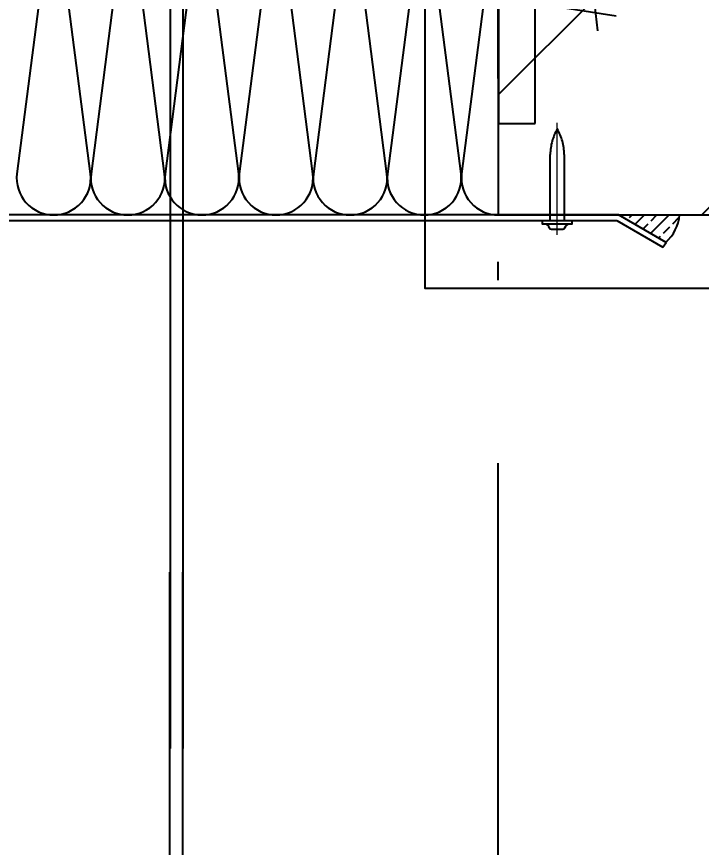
# Model space of a CAD drawing. Extents: x 6843040 to 15500510, y -6507076 to -4940511.
# Drawn here: x 7664090.7 to 7664277.5, y -6159717.3 to -6159490.4 of the extents above; entities that cross this region are included whole.
import ezdxf
from ezdxf.enums import TextEntityAlignment as Align

# ---------------------------------------------------------------- set-up
doc = ezdxf.new("R2010")
doc.units = 0
doc.header["$LTSCALE"] = 1000
doc.header["$MEASUREMENT"] = 0
for name, pattern in [('ACAD_ISO04W100', [30.5, 24, -3, 0.5, -3]), ('CENTER', [50.800000000000004, 31.75, -6.35, 6.35, -6.35]), ('DOTE', [2.4200000000000004, 2, -0.2, 0.02, -0.2]), ('HIDDEN', [0.375, 0.25, -0.125])]:
    doc.linetypes.add(name, pattern=pattern)
for name, color, linetype in [('DOTE', 8, 'DOTE'), ('E_LINE_1', 1, 'Continuous'), ('GC', 3, 'Continuous'), ('LT-dim 1', 3, 'Continuous'), ('LT-dim 5', 3, 'Continuous'), ('LT-dim 50', 253, 'Continuous'), ('LT-Fill-玻璃1', 14, 'Continuous'), ('LT-中线', 6, 'Continuous'), ('LT-文字标注', 7, 'Continuous'), ('LT-铝板', 31, 'Continuous'), ('PUB_HATCH', 8, 'Continuous'), ('实体', 7, 'Continuous'), ('批荡层', 213, 'Continuous'), ('紧固件', 40, 'Continuous')]:
    doc.layers.add(name, color=color, linetype=linetype)
doc.styles.add('LT-文字标注', font='romans.shx', dxfattribs={"width": 0.8, "bigfont": 'gbhzfs.shx'})

# ---------------------------------------------------------------- blocks, each defined once
blk = doc.blocks.new('LT-BLK-20220127160324', base_point=(-28533.22878983965, -2765.200322864111))
at = {"color": 1, "linetype": 'ACAD_ISO04W100', "ltscale": 0.4}
for p, q in [((-28777.79650946474, -2715.166449711192), (-28533.22878983943, -2715.166449711192)), ((-28521.34176281607, -2765.200322864112), (-28586.01604931476, -2765.200322864112)), ((-28777.79650946474, -2815.200322864112), (-28533.22878983943, -2815.200322864112))]:
    blk.add_line(p, q, dxfattribs=at)
at = {"layer": 'GC', "color": 3}
blk.add_lwpolyline([(-28543.22878983943, -2865.200322864112), (-28543.22878983943, -2665.200322864112), (-28533.22878983943, -2665.200322864112), (-28533.22878983943, -2865.200322864112)], close=True, dxfattribs=at)
for points in [[(-28543.22878983943, -2709.166449711192), (-28768.22878983943, -2709.166449711192)], [(-28768.22878983943, -2709.166449711192), (-28768.22878983943, -2733.166449711192), (-28708.22878983943, -2733.166449711192), (-28708.22878983943, -2721.166449711192)], [(-28543.22878983943, -2809.200322864112), (-28768.22878983943, -2809.200322864112)], [(-28768.22878983943, -2809.200322864112), (-28768.22878983943, -2833.200322864112), (-28708.22878983943, -2833.200322864112), (-28708.22878983943, -2821.200322864112)]]:
    blk.add_lwpolyline(points, dxfattribs=at)
at = {"layer": 'GC', "ltscale": 3}
for points in [[(-28768.22878983943, -2721.166449711192), (-28543.22878983943, -2721.166449711192)], [(-28768.22878983943, -2821.200322864112), (-28543.22878983943, -2821.200322864112)]]:
    blk.add_lwpolyline(points, dxfattribs=at)
at = {"layer": 'LT-文字标注', "style": 'LT-文字标注', "width": 0.8}
blk.add_text('MJ-01', height=6, rotation=270, dxfattribs=at).set_placement((-28541.59687122377, -2776.851695046294), align=Align.BOTTOM_RIGHT)
blk = doc.blocks.new('LT-BLK-20240910174306', base_point=(-5314322.416525414, -274178.3343760101))
at = {"layer": 'LT-dim 50', "xscale": -1}
blk.add_blockref('LT-BLK-20220127160324', (-5314332.416525414, -274178.3343760101), dxfattribs=at)
blk = doc.blocks.new('LT-BLK-20230218091845', base_point=(395239.0870920994, 252820.6931667216))
at = {"layer": 'LT-Fill-玻璃1'}
h = blk.add_hatch(dxfattribs=at)
h.set_pattern_fill('ANSI33', color=8, scale=0.75, style=0)
h.set_pattern_definition([(45, (0, 0), (-3.367596045400933, 3.367596045400933), []), (45, (3.3675975, 0), (-3.367596045400933, 3.367596045400933), [2.38125, -1.190625])])
edge = h.paths.add_edge_path()
edge.add_line((395239.0870920995, 252820.6931667213), (395252.0774720158, 252813.1931673797))
edge.add_arc((395244.3931078882, 252821.7790310139), 11.52243491589128, 311.8286027163969, 333.210536880252)
edge.add_arc((395244.3931078868, 252821.7790310151), 11.5224349176311, 333.2105368778266, 354.5924710384851)
edge.add_line((395255.8642632413, 252820.6931667213), (395239.0870920995, 252820.6931667213))
at = {"layer": 'LT-dim 5'}
blk.add_arc((395244.3931078864, 252821.7790310152), 11.52243491803174, 311.8286027185239, 354.5924710385319, dxfattribs=at)
blk = doc.blocks.new('LT-BLK-20240528163730', base_point=(-326528.041295993, 67956.2288645505))
at = {"layer": 'LT-中线'}
for p, q in [((-326529.3292597717, 67957.08914607074), (-326536.8292591135, 67944.09876615429)), ((-326535.3292591935, 67943.66857168314), (-326528.041295993, 67956.2288645505)), ((-326528.041295993, 67956.2288645505), (-326529.3292597717, 67957.08914607074)), ((-326536.8292591936, 67944.0987660157), (-326536.8292591936, 67911.33901212143)), ((-326535.3292591936, 67911.33901212143), (-326535.3292591936, 67943.66857168308))]:
    blk.add_line(p, q, dxfattribs=at)
at = {"layer": 'LT-Fill-玻璃1', "rotation": 90.00000000172149}
blk.add_blockref('LT-BLK-20230218091845', (-326536.8292591136, 67944.00837725072), dxfattribs=at)
blk = doc.blocks.new('sd425')
at = {"layer": '实体', "color": 1, "linetype": 'CENTER', "lineweight": 18}
blk.add_line((-0.04871903290131741, 3.919735350630617), (-0.04871903290131741, -26.61543915394304), dxfattribs=at)
at = {"layer": '紧固件', "color": 40}
blk.add_lwpolyline([(-3.499196862180725, 0.9847774869713248, 0.3424338655934447), (-2.045032946706215, 2.106657444610164, -0.3502208192078309), (-1.560311641547742, 2.475888729230292), (1.566701022911275, 2.475888729230292, -0.3419987131197174), (2.050224319064, 2.100115896151237, 0.3485554434816476), (3.500794207520812, 0.9847774869713248)], format="xyb", dxfattribs=at)
blk.add_lwpolyline([(3.999196224301613, 0), (-3.999196224302068, 0), (-3.999196224302068, 0.9847774869713248), (3.999196224301613, 0.9847774869713248)], close=True, dxfattribs=at)
at = {"layer": '紧固件', "color": 40, "linetype": 'HIDDEN', "ltscale": 2}
blk.add_lwpolyline([(1.86725199659395, 0), (1.86725199659395, -17.99662005964638, -0.1316415762669058), (-0.04392699687832646, -24.99357617320015, -0.1315314132238364), (-1.932731718799914, -17.99662005964615), (-1.932743155576645, 0)], format="xyb", dxfattribs=at)
blk = doc.blocks.new('LT-BLK-20240528163734', base_point=(-326528.041295993, 67956.2288645505))
at = {"rotation": 270}
blk.add_blockref('sd425', (-326535.3292591936, 67927.35857025624), dxfattribs=at)
at = {"layer": 'LT-dim 50'}
blk.add_blockref('LT-BLK-20240528163730', (-326528.041295993, 67956.2288645505), dxfattribs=at)
blk = doc.blocks.new('LT-BLK-20240910180156', base_point=(-5314482.16671394, -280328.3343760425, -1.386131914957855e-08))
at = {"layer": 'GC', "color": 8, "linetype": 'HIDDEN', "ltscale": 20}
blk.add_line((-5314421.916507782, -281849.0336838491), (-5314421.916507783, -279857.6363848509), dxfattribs=at)
at = {"layer": 'LT-dim 1'}
for points in [[(-5314453.830950967, -281614.5943759984), (-5314463.78097459, -281692.0744159984, 0.451718), (-5314453.750385284, -281703.3343759984, 0.451718), (-5314443.719795979, -281692.0744159984), (-5314453.669806659, -281614.5943759984, -0.451718)], [(-5314433.608640989, -281614.5943759984), (-5314443.558664612, -281692.0744159984, 0.451718), (-5314433.528075306, -281703.3343759984, 0.451718), (-5314423.497486, -281692.0744159984), (-5314433.447496681, -281614.5943759984, -0.451718)], [(-5314413.386331011, -281614.5943759984), (-5314423.336354634, -281692.0744159984, 0.451718), (-5314413.305765328, -281703.3343759984, 0.451718), (-5314403.275176021, -281692.0744159984), (-5314413.225186703, -281614.5943759984, -0.451718)], [(-5314393.164021032, -281614.5943759984), (-5314403.114044655, -281692.0744159984, 0.451718), (-5314393.083455349, -281703.3343759984, 0.451718), (-5314383.052866044, -281692.0744159984), (-5314393.002876724, -281614.5943759984, -0.451718)], [(-5314372.941711054, -281614.5943759984), (-5314382.891734677, -281692.0744159984, 0.451718), (-5314372.861145371, -281703.3343759984, 0.451718), (-5314362.830556065, -281692.0744159984), (-5314372.780566745, -281614.5943759984, -0.451718)], [(-5314352.719401076, -281614.5943759984), (-5314362.669424699, -281692.0744159984, 0.451718), (-5314352.638835393, -281703.3343759984, 0.451718), (-5314342.608246086, -281692.0744159984), (-5314352.558256768, -281614.5943759984, -0.451718)], [(-5314332.497091097, -281614.5943759984), (-5314342.44711472, -281692.0744159984, 0.451718), (-5314332.416525414, -281703.3343759984)]]:
    blk.add_lwpolyline(points, format="xyb", dxfattribs=at)
at = {"layer": 'LT-中线'}
blk.add_lwpolyline([(-5314329.436454128, -281703.3343759984), (-5314514.41731522, -281703.3343759984), (-5314514.41731522, -281723.3343759984), (-5314512.91731522, -281723.3343759984), (-5314512.91731522, -281704.8343759984), (-5314329.866648461, -281704.8343759984)], dxfattribs=at)
at = {"layer": 'LT-铝板'}
blk.add_line((-5314418.416507781, -281849.0336838489), (-5314418.416507782, -279857.6363848507), dxfattribs=at)
at = {"layer": 'LT-dim 1', "ltscale": 1000}
blk.add_blockref('LT-BLK-20240910174306', (-5314322.416525414, -281578.3343759984), dxfattribs=at)
at = {"layer": 'LT-dim 50', "rotation": 270}
blk.add_blockref('LT-BLK-20240528163734', (-5314287.526672985, -281712.1223391991), dxfattribs=at)
blk = doc.blocks.new('*U262')
at = {"layer": 'GC', "color": 8, "linetype": 'HIDDEN', "ltscale": 20}
blk.add_line((208.1921596757206, -333.7982174692424), (208.1921596757206, 402.4611362297127), dxfattribs=at)
at = {"layer": 'LT-铝板'}
blk.add_line((211.692159676652, -333.7982174686022), (211.692159676652, 402.461136230353), dxfattribs=at)

msp = doc.modelspace()

# ---------------------------------------------------------------- hatches: boundary and pattern name
at = {"layer": 'PUB_HATCH'}
h = msp.add_hatch(dxfattribs=at)
h.set_pattern_fill('钢筋混凝土', color=256, scale=25, style=0)
h.set_pattern_definition([(45, (16094.37503909506, 12939.29568743333), (-44.19417382415921, 44.19417382415922), []), (49.99999999999999, (16094.37503909506, 12939.29568743333), (179.3150456501884, -15.68803374564878), [18.75, -206.25]), (355, (16094.37503909506, 12939.29568743333), (-34.68783340325, 188.048033425003), [15, -165]), (100.4514, (16109.31795909535, 12937.98835243378), (144.6273454285054, 172.3598855152384), [15.9350475, -175.285528]), (46.18420000000002, (16094.37503909506, 12989.29568743333), (266.8102621564111, -41.37975358225452), [28.12499999999994, -309.3749999999991]), (96.6356, (16116.60922534484, 12985.84736068361), (233.6656763871758, 243.5294677251104), [23.902572, -262.92825]), (351.1842, (16094.37503909506, 12989.29568743333), (233.6654862834068, 243.5296502313311), [22.5, -247.5]), (21, (16119.37503909506, 12976.79568743333), (149.2267630296154, -100.6547226663347), [18.75, -206.25]), (326.0000000000001, (16119.37503909506, 12976.79568743333), (60.82883298039543, 181.2875112617133), [15, -165]), (71.4514, (16131.81059734523, 12968.40778593346), (210.0556571453725, 80.6326241774881), [15.9350475, -175.285528]), (37.50000000000001, (16094.37503909506, 12939.29568743333), (3.039963829322667, 83.22346345782788), [0, -163, 0, -167.5, 0, -165.625]), (7.499999999999999, (16094.37503909506, 12939.29568743333), (65.76738436053715, 98.60292797059006), [0, -95.5, 0, -159.25, 0, -63.125]), (327.5, (16038.62503909506, 12939.29568743333), (133.4556090431022, -5.638717933594939), [0, -62.5, 0, -195, 0, -258.75]), (317.5, (16013.62503909506, 12939.29568743333), (145.7965423355966, 25.02624558307943), [0, -81.25, 0, -129.5, 0, -183.75])])
h.paths.add_polyline_path([(7664222.06969732, -6157844.593628433), (7664222.06969732, -6159544.593628433), (7664722.06969732, -6159544.593628433), (7664722.06969732, -6158174.593628433), (7665106.054242319, -6158174.593628441), (7665106.054242319, -6158044.593628441), (7664422.06969732, -6158044.593628433), (7664422.06969732, -6157844.593628433)])

# ---------------------------------------------------------------- linework, layer by layer
at = {"layer": 'DOTE', "ltscale": 0.25}
msp.add_line((7664222.06969732, -6181287.378104178), (7664222.06969732, -6150444.593628439), dxfattribs=at)
at = {"layer": 'E_LINE_1'}
msp.add_lwpolyline([(7664222.06969732, -6157844.593628433), (7664222.06969732, -6159544.593628433), (7664722.06969732, -6159544.593628433), (7664722.06969732, -6158174.593628433), (7665106.054242319, -6158174.593628441), (7665106.054242319, -6158044.593628441), (7664422.06969732, -6158044.593628433), (7664422.06969732, -6157844.593628433), (7664222.06969732, -6157844.593628433)], dxfattribs=at)
at = {"layer": '批荡层'}
msp.add_lwpolyline([(7665106.054242319, -6158024.593628441), (7664442.06969732, -6158024.593628433), (7664442.06969732, -6157824.593628433), (7664202.06969732, -6157824.593628433), (7664202.06969732, -6159564.593628433), (7664742.06969732, -6159564.593628433), (7664742.06969732, -6158194.593628433), (7665106.054242319, -6158194.593628441)], dxfattribs=at)

# ---------------------------------------------------------------- block references
msp.add_blockref('*U262', (7663924.377555293, -6160044.593310677))
at = {"layer": 'LT-dim 1', "ltscale": 1000}
msp.add_blockref('LT-BLK-20240910180156', (7664072.42977747, -6158169.593628477, -1.386131914957855e-08), dxfattribs=at)

doc.saveas('drawing.dxf')
